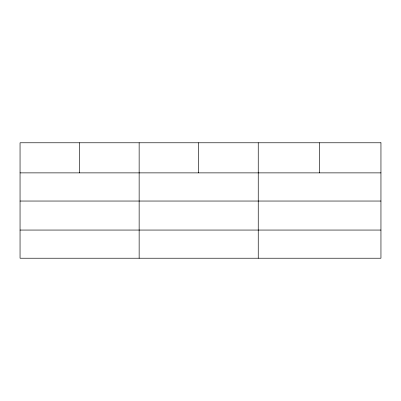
<?xml version="1.0" encoding="UTF-8"?>
<svg xmlns="http://www.w3.org/2000/svg" width="401" height="401" viewBox="0 0 401 401"><rect width="100%" height="100%" fill="white"/><g stroke="black" fill="none" stroke-linecap="round" stroke-linejoin="round"><path stroke-width="0.6" d="M20.05 172.876L380.95 172.876M20.05 201.041L380.95 201.041M20.05 230.059L380.95 230.059M319.597 142.776L319.597 172.876M258.244 142.776L258.244 258.224M198.695 142.776L198.695 172.876M139.147 142.776L139.147 258.224M79.599 142.776L79.599 172.876M380.95 142.776L20.05 142.776L20.05 258.224L380.95 258.224L380.95 142.776"/></g></svg>
